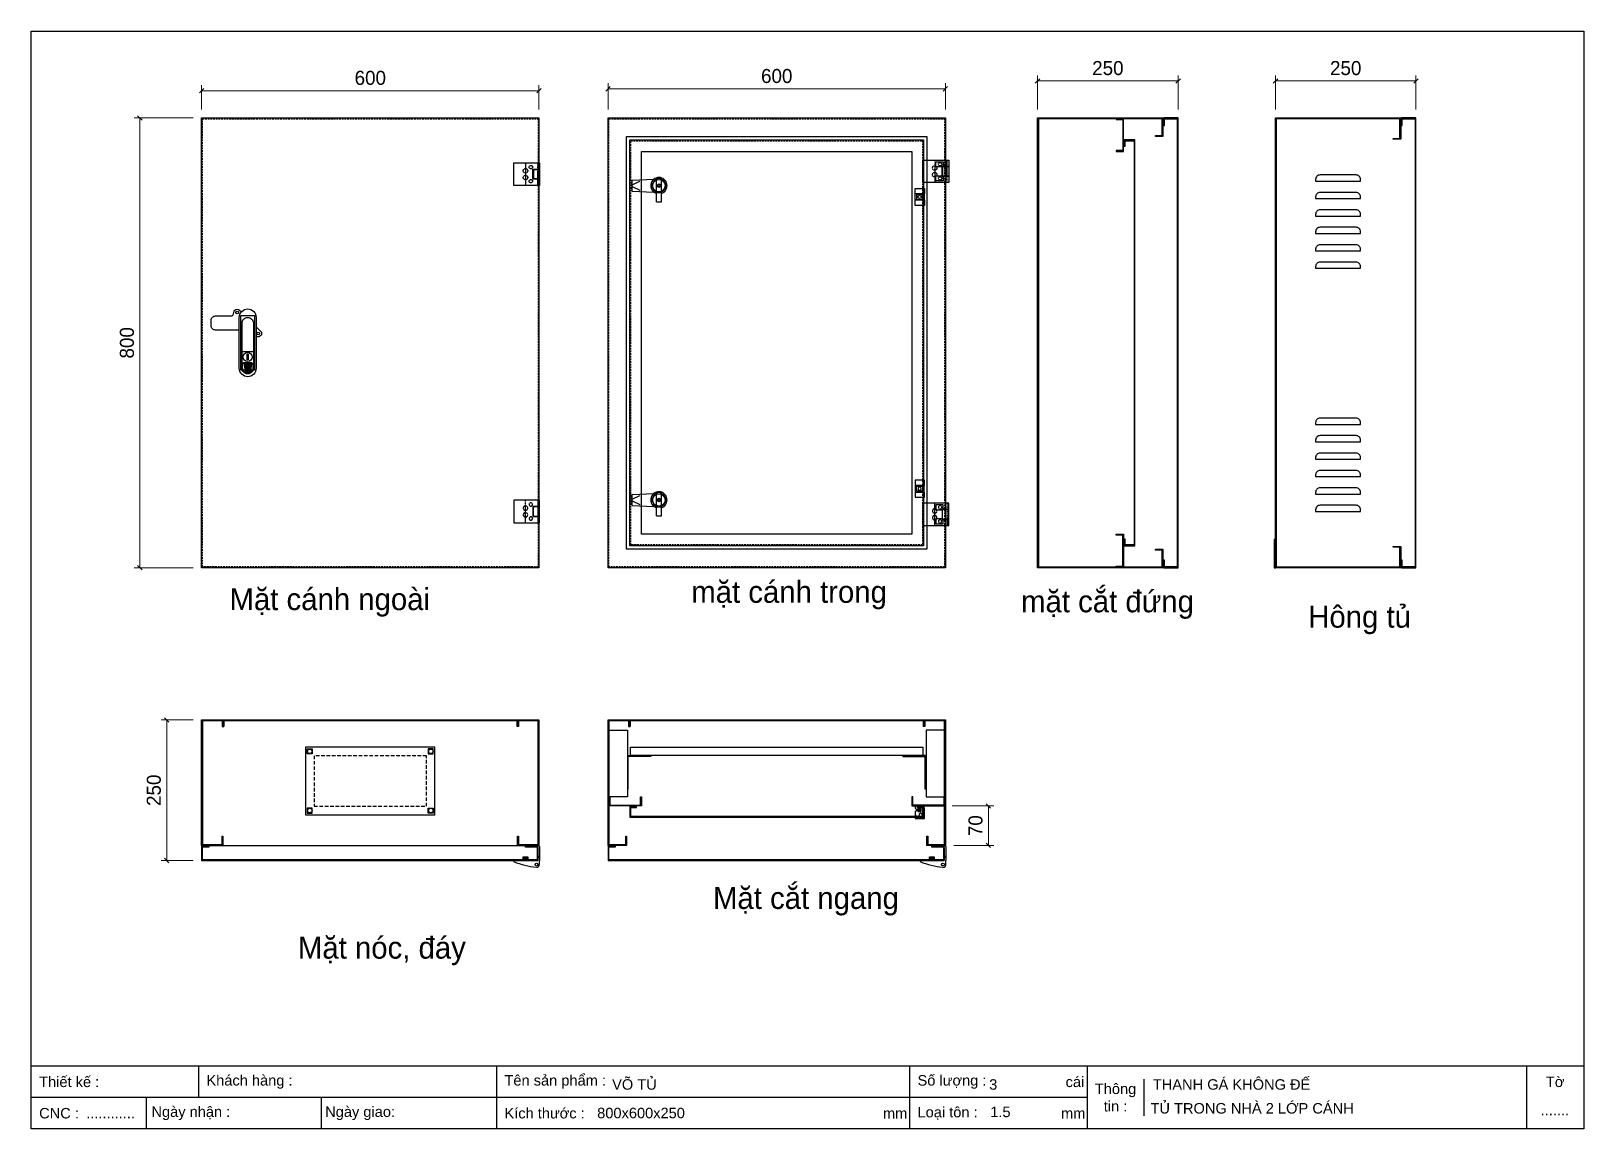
# Model space of a CAD drawing. Header units: millimetres. Extents: x 0 to 2762, y 0 to 1953.
import ezdxf

# ---------------------------------------------------------------- set-up
doc = ezdxf.new("R2010")
doc.units = ezdxf.units.MM
doc.linetypes.add('HIDDEN', pattern=[9.525, 6.35, -3.175])
doc.linetypes.add('HIDDEN2', pattern=[4.7625, 3.175, -1.5875])
doc.layers.add('DIM', color=253, linetype='Continuous')
doc.layers.add('HEATER', color=1, linetype='Continuous')
doc.styles.add('Arial', font='arial.ttf')
doc.dimstyles.new('Dim-25', dxfattribs={"dimtxt": 25, "dimasz": 8, "dimexe": 10, "dimexo": 15, "dimgap": 10, "dimtad": 1, "dimdec": 0, "dimtxsty": 'Standard', "dimblk": 'OBLIQUE', "dimcen": 10, "dimclrd": 5, "dimclre": 5, "dimclrt": 3, "dimazin": 3, "dimtfac": 1, "dimtdec": 0, "dimtmove": 0, "dimatfit": 3, "dimldrblk": 'OBLIQUE', "dimlwd": 9, "dimlwe": 9})

# ---------------------------------------------------------------- blocks, each defined once
blk = doc.blocks.new('*D1')
at = {"color": 0, "linetype": 'ByBlock', "lineweight": -2}
for p, q in [((197.4, 1794.2), (189.4, 1802.2)), ((189.4, 1002.2), (197.4, 994.2))]:
    blk.add_line(p, q, dxfattribs=at)
at = {"layer": 'Defpoints', "color": 0, "transparency": 16777216}
for p in [(303.3, 1798.2), (193.4, 998.2), (303.3, 998.2)]:
    blk.add_point(p, dxfattribs=at)
at = {"layer": 'DIM', "color": 5, "lineweight": 9, "transparency": 16777216}
for p, q in [((288.3, 1798.2), (183.4, 1798.2)), ((193.4, 1798.2), (193.4, 998.2)), ((288.3, 998.2), (183.4, 998.2))]:
    blk.add_line(p, q, dxfattribs=at)
at = {"layer": 'DIM', "color": 3, "transparency": 16777216, "insert": (170.6, 1398.2), "char_height": 25, "attachment_point": 5, "rotation": 90}
blk.add_mtext('800', dxfattribs=at)
blk = doc.blocks.new('_Oblique')
at = {"color": 0, "linetype": 'ByBlock', "lineweight": -2}
blk.add_line((-0.5, -0.5), (0.5, 0.5), dxfattribs=at)
blk = doc.blocks.new('HL044-1.3-C')
at = {"color": 1, "linetype": 'HIDDEN2', "ltscale": 0.5}
for p, q in [((-25, 40), (-25, 0)), ((-3, 0), (-3, 40))]:
    blk.add_line(p, q, dxfattribs=at)
at = {"color": 1}
for p, q in [((-12, 29), (0, 29)), ((-12, 11), (-12, 29)), ((-11, 28.5), (0, 28.5)), ((-11, 28.5), (-11, 11.5)), ((0, 11), (-12, 11)), ((0, 11.5), (-11, 11.5))]:
    blk.add_line(p, q, dxfattribs=at)
blk.add_lwpolyline([(-46, 40), (0, 40), (0, 0), (-46, 0)], close=True, dxfattribs=at)
at = {"color": 1, "linetype": 'HIDDEN2', "ltscale": 0.5}
for centre, radius in [((-25, 26), 4), ((-15.5, 32.5), 3), ((-25, 14), 4), ((-15.5, 7.5), 3)]:
    blk.add_circle(centre, radius, dxfattribs=at)
blk = doc.blocks.new('AB301-2-1')
at = {"linetype": 'Continuous'}
h = blk.add_hatch(dxfattribs=at)
h.set_pattern_fill('ACAD_ISO09W100', color=1, scale=0.2)
h.set_pattern_definition([(0, (-368.0181, 398.3814), (0, 1), [4.8, -0.6, 1.2, -0.6, 1.2, -0.6])])
h.paths.add_polyline_path([(-4.1, -88.5, 0.118404), (0, -89.5, 0.118404), (4.1, -88.5), (7, -72), (-7, -72)])
at = {"color": 1, "linetype": 'Continuous'}
for p, q in [((-10, -50.5), (10, -50.5)), ((-7, -72), (7, -72)), ((-7, -72), (-4.1, -88.5)), ((7, -72), (4.1, -88.5))]:
    blk.add_line(p, q, dxfattribs=at)
for points in [[(-15, -12.5), (-57.5, -12.5, -0.414214), (-65, -5), (-65, 5, -0.414214), (-57.5, 12.5), (-30.7, 12.5, 0.414214), (-24.7, 18.5), (-24.7, 18.7)], [(-24.7, 18.7, -0.198912), (-23, 23), (-23, 23, -0.414214), (-14.5, 23), (-11.3, 19.8)], [(15, -6.5), (23, -14.5, -0.414214), (23, -23), (23, -23, -0.381561), (15, -23.4, -0.381561)]]:
    blk.add_lwpolyline(points, format="xyb", dxfattribs=at)
for points in [[(0, 25), (0, 25, -0.414214), (15, 10), (15, -80.5, -0.414214), (0, -95.5), (0, -95.5, -0.414214), (-15, -80.5), (-15, 10, -0.414214)], [(0, 10, -0.414214), (10, 0), (10, -80.5, -0.414214), (0, -90.5, -0.414214), (-10, -80.5), (-10, 0, -0.414214)], [(9, -72.5), (9, -80.5, -0.414214), (0, -89.5, -0.414214), (-9, -80.5), (-9, -72.5, -0.414214), (-7, -70.5), (7, -70.5, -0.414214)]]:
    blk.add_lwpolyline(points, format="xyb", close=True, dxfattribs=at)
at = {"color": 2, "linetype": 'Continuous'}
blk.add_lwpolyline([(-12, 13.3), (12, 13.3), (12, -83.7), (-12, -83.7)], close=True, dxfattribs=at)
at = {"color": 1, "linetype": 'Continuous'}
blk.add_lwpolyline([(-1, -55.5), (1, -55.5), (1, -65.5), (-1, -65.5)], close=True, dxfattribs=at)
for centre, radius in [((-18.7, 18.7), 2.5), ((18.7, -18.7), 2.5), ((0, -60.5), 8)]:
    blk.add_circle(centre, radius, dxfattribs=at)
blk = doc.blocks.new('SDGFGHGHG')
at = {"layer": 'HEATER'}
for p, q in [((860935.9, 570742), (860935.9, 570784.3)), ((860944.9, 570742), (860944.9, 570784.3)), ((860892.9, 570780.5), (860931.6, 570782)), ((860892.9, 570760.5), (860892.9, 570780.5)), ((860892.9, 570771.9), (860906.3, 570778.7)), ((860892.9, 570769.1), (860906.3, 570762.4)), ((860892.9, 570760.5), (860931.6, 570759.1)), ((860937.5, 570771.3), (860939.5, 570771.3)), ((860937.5, 570769.8), (860939.5, 570769.8)), ((860939.5, 570773.5), (860939.5, 570771.3)), ((860939.5, 570769.8), (860939.5, 570767.6)), ((860941.3, 570773.5), (860941.3, 570771.3)), ((860941.3, 570771.3), (860943.4, 570771.3)), ((860941.3, 570769.8), (860941.3, 570767.6)), ((860941.3, 570769.8), (860943.4, 570769.8)), ((860935.9, 570742), (860944.9, 570742))]:
    blk.add_line(p, q, dxfattribs=at)
blk.add_circle((860940.4, 570770.5), 3.08, dxfattribs=at)
blk.add_arc((860940.4, 570770.5), 14.5, 288.08, 251.92, dxfattribs=at)
blk = doc.blocks.new('SĐFHGGH')
at = {"layer": 'HEATER'}
for points in [[(860928.8, 570702.4), (860927.4, 570702.4), (860927.4, 570708.4), (860928.8, 570708.4)], [(860943.4, 570717), (860943.4, 570718.4), (860937.4, 570718.4), (860937.4, 570717)], [(860952.1, 570702.4), (860953.4, 570702.4), (860953.4, 570708.4), (860952.1, 570708.4)], [(860943.4, 570693.8), (860943.4, 570692.4), (860937.4, 570692.4), (860937.4, 570693.8)]]:
    blk.add_lwpolyline(points, dxfattribs=at)
for start, end in [(104.4775, 165.5225), (194.4775, 255.5225), (14.4775, 75.5225), (284.4775, 345.5225)]:
    blk.add_arc((860940.4, 570705.4), 12, start, end, dxfattribs=at)
blk = doc.blocks.new('MS722')
for name, p in [('SDGFGHGHG', (-860940.4, -570770.5)), ('SĐFHGGH', (-860940.4, -570705.4))]:
    blk.add_blockref(name, p)
blk = doc.blocks.new('HL003-2-3')
h = blk.add_hatch()
h.set_pattern_fill('ANSI31', color=2, scale=0.5, style=0)
h.set_pattern_definition([(45, (8435.407, 86016.9664), (-1.122532015, 1.122532015), [])])
h.paths.add_polyline_path([(11, 10), (5, 10), (5, 0), (11, 0)])
at = {"color": 1}
for p, q in [((0, 22), (17, 22)), ((0, 20), (0, 22)), ((0, 20), (15, 20)), ((4, 18), (0, 18)), ((0, 10), (0, 18)), ((0, 10), (8, 3)), ((0, 4), (3.4, 7)), ((0, 0), (0, 4)), ((16, 0), (0, 0)), ((4, 20), (4, 18)), ((17, 3), (8, 3)), ((15, 20), (15, 3)), ((16, 3), (16, 0)), ((17, 22), (17, 3))]:
    blk.add_line(p, q, dxfattribs=at)
at = {"color": 2}
blk.add_lwpolyline([(5, 10), (11, 10), (11, 0), (5, 0)], close=True, dxfattribs=at)
at = {"color": 1}
blk.add_circle((10, 16), 3, dxfattribs=at)
blk.add_circle((10, 16), 3, dxfattribs=at)
blk = doc.blocks.new('HL044-1.3-B')
h = blk.add_hatch()
h.set_pattern_fill('ANSI31', color=1, scale=0.3, style=0)
h.set_pattern_definition([(45, (-80982.31925, -42991.2648), (-0.673519209, 0.673519209), [])])
h.paths.add_polyline_path([(-15.5, 27), (-15.5, 24), (-9.5, 24), (-9.5, 27)])
at = {"color": 1}
for p, q in [((0, 0), (-43, 0)), ((-43, 0), (-43, -2)), ((-25, 6.5), (-25, 0)), ((-25, 6.5), (-19, 5.9)), ((-25, 5.5), (-19, 4.9)), ((-25, 4.5), (-19, 3.9)), ((-25, 3.5), (-19, 2.9)), ((-25, 2.5), (-19, 1.9)), ((-25, 1.5), (-19, 0.9)), ((-25, 0.5), (-19.7, 0)), ((-22, 24), (-22, 27)), ((-22, 27), (1, 27)), ((-1, 24), (-22, 24)), ((-19, 6.5), (-19, 0)), ((-15.5, 24), (-15.5, 27)), ((-9.5, 24), (-9.5, 27)), ((0, 23), (0, 0)), ((0, 7.5), (3, 7.5)), ((0, 6), (3, 6)), ((3, 25), (3, 0)), ((3, -6.5), (3, 0))]:
    blk.add_line(p, q, dxfattribs=at)
blk.add_lwpolyline([(-26, 6.5), (-18, 6.5), (-18, 0), (-26, 0)], close=True, dxfattribs=at)
blk.add_circle((-2.3, -7), 2.55, dxfattribs=at)
for centre, radius, start, end in [((-1, 23), 1, 0, 90), ((1, 25), 2, 0, 90), ((15.4, 147.7), 160.7, 248.6705, 263.5901), ((-2.5, -6.5), 5.5, 270, 0)]:
    blk.add_arc(centre, radius, start, end, dxfattribs=at)
blk = doc.blocks.new('HL003-2-2')
at = {"color": 1}
for p, q in [((15, 21), (15, 12)), ((15, -9), (15, 0)), ((16, 12), (17, 12)), ((16, 0), (17, 0))]:
    blk.add_line(p, q, dxfattribs=at)
blk.add_lwpolyline([(17, 0), (17, -9), (0, -9), (0, 21), (17, 21), (17, 12)], dxfattribs=at)
blk.add_lwpolyline([(0, 12), (16, 12), (16, 0), (0, 0)], close=True, dxfattribs=at)
blk.add_circle((8, 6), 3, dxfattribs=at)
blk = doc.blocks.new('KHUNG CHUẨN')
at = {"color": 7}
for p, q in [((19889.2, -28535.2), (16919.2, -28535.2)), ((17239.2, -28535.2), (17239.2, -28595.2)), ((17809.2, -28535.2), (17809.2, -28655.2)), ((18599.2, -28535.2), (18599.2, -28655.2)), ((18939.2, -28535.2), (18939.2, -28655.2)), ((19779.2, -28535.2), (19779.2, -28655.2)), ((19047.6, -28560.2), (19047.6, -28630.2)), ((18939.2, -28595.2), (16919.2, -28595.2)), ((17139.2, -28595.2), (17139.2, -28655.2)), ((17474.2, -28595.2), (17474.2, -28655.2))]:
    blk.add_line(p, q, dxfattribs=at)
blk.add_lwpolyline([(16919.2, -26555.2), (19889.2, -26555.2), (19889.2, -28655.2), (16919.2, -28655.2)], close=True, dxfattribs=at)
at = {"color": 2, "char_height": 20, "style": 'Arial'}
for s, insert, width, attachment_point in [('  Thiết kế :', (16919.2, -28565.2), 917.634, 4), ('  Khách hàng :', (17239.2, -28565.2), 917.634, 4), ('  Tên sản phẩm :', (17809.2, -28565.2), 917.634, 4), ('  Số lượng :', (18599.2, -28565.2), 917.634, 4), ('cái', (18897.9, -28565.2), 63.517, 4), ('Thông\\Ptin :', (18993.4, -28595.2), 108.311, 5), ('Tờ', (19834.2, -28565.2), 110, 5), ('  CNC :', (16919.2, -28625.2), 917.634, 4), ('  Ngày nhận :', (17134, -28625.2), 556.651, 4), ('  Ngày giao:', (17466.3, -28625.2), 556.651, 4), ('  Kích thước :', (17809.2, -28625.2), 917.634, 4), ('mm', (18548.6, -28625.2), 73.831, 4), ('  Loại tôn :', (18599.2, -28625.2), 917.634, 4), ('mm', (18889.2, -28625.2), 917.634, 4)]:
    blk.add_mtext(s, dxfattribs=dict(at, insert=insert, width=width, attachment_point=attachment_point))
at = {"color": 3, "style": 'Arial'}
for tag, p in [('#01', (17055.6, -28580.1)), ('#02', (17431.4, -28580.1)), ('#03', (18030.6, -28580.1)), ('#08', (18751.7, -28580.1)), ('#10', (19064.8, -28580.1)), ('#04', (17024.8, -28634.6)), ('#05', (17308.5, -28633)), ('#06', (17632.7, -28633.7)), ('#07', (18002, -28634.7)), ('#09', (18753.8, -28632.6)), ('#11', (19060.3, -28625.7)), ('#12', (19806.5, -28628.9))]:
    blk.add_attdef(tag, p, '', height=20, dxfattribs=at)
blk = doc.blocks.new('*D2')
at = {"color": 0, "linetype": 'ByBlock', "lineweight": -2}
for p, q in [((307.3, 1850.6), (299.3, 1842.6)), ((899.3, 1842.6), (907.3, 1850.6))]:
    blk.add_line(p, q, dxfattribs=at)
at = {"color": 5, "lineweight": 9, "ltscale": 3, "transparency": 16777216}
for p, q in [((303.3, 1813.2), (303.3, 1856.6)), ((903.3, 1813.2), (903.3, 1856.6)), ((303.3, 1846.6), (903.3, 1846.6))]:
    blk.add_line(p, q, dxfattribs=at)
at = {"layer": 'Defpoints', "color": 0, "ltscale": 3, "transparency": 16777216}
for p in [(903.3, 1846.6), (303.3, 1798.2), (903.3, 1798.2)]:
    blk.add_point(p, dxfattribs=at)
at = {"color": 3, "ltscale": 3, "transparency": 16777216, "insert": (603.3, 1869.3), "char_height": 25, "attachment_point": 5}
blk.add_mtext('600', dxfattribs=at)
blk = doc.blocks.new('*D3')
at = {"color": 0, "linetype": 'ByBlock', "lineweight": -2}
for p, q in [((1030.1, 1853.8), (1022.1, 1845.8)), ((1622.1, 1845.8), (1630.1, 1853.8))]:
    blk.add_line(p, q, dxfattribs=at)
at = {"color": 5, "lineweight": 9, "ltscale": 3, "transparency": 16777216}
for p, q in [((1026.1, 1813.2), (1026.1, 1859.8)), ((1626.1, 1813.2), (1626.1, 1859.8)), ((1026.1, 1849.8), (1626.1, 1849.8))]:
    blk.add_line(p, q, dxfattribs=at)
at = {"layer": 'Defpoints', "color": 0, "ltscale": 3, "transparency": 16777216}
for p in [(1626.1, 1849.8), (1026.1, 1798.2), (1626.1, 1798.2)]:
    blk.add_point(p, dxfattribs=at)
at = {"color": 3, "ltscale": 3, "transparency": 16777216, "insert": (1326.1, 1872.6), "char_height": 25, "attachment_point": 5}
blk.add_mtext('600', dxfattribs=at)
blk = doc.blocks.new('*D4')
at = {"color": 0, "linetype": 'ByBlock', "lineweight": -2}
for p, q in [((2217, 1867.9), (2209, 1859.9)), ((2459, 1859.9), (2467, 1867.9))]:
    blk.add_line(p, q, dxfattribs=at)
at = {"color": 5, "lineweight": 9, "ltscale": 3, "transparency": 16777216}
for p, q in [((2213, 1813.2), (2213, 1873.9)), ((2213, 1863.9), (2463, 1863.9)), ((2463, 1813.2), (2463, 1873.9))]:
    blk.add_line(p, q, dxfattribs=at)
at = {"layer": 'Defpoints', "color": 0, "ltscale": 3, "transparency": 16777216}
for p in [(2463, 1863.9), (2213, 1798.2), (2463, 1798.2)]:
    blk.add_point(p, dxfattribs=at)
at = {"color": 3, "ltscale": 3, "transparency": 16777216, "insert": (2338, 1886.7), "char_height": 25, "attachment_point": 5}
blk.add_mtext('250', dxfattribs=at)
blk = doc.blocks.new('*D5')
at = {"color": 5, "lineweight": 9, "ltscale": 3, "transparency": 16777216}
for p, q in [((1638.2, 574.4), (1712.5, 574.4)), ((1702.5, 504.4), (1702.5, 574.4)), ((1641.1, 504.4), (1712.5, 504.4))]:
    blk.add_line(p, q, dxfattribs=at)
at = {"color": 0, "linetype": 'ByBlock', "lineweight": -2}
for p, q in [((1706.5, 570.4), (1698.5, 578.4)), ((1698.5, 508.4), (1706.5, 500.4))]:
    blk.add_line(p, q, dxfattribs=at)
at = {"layer": 'Defpoints', "color": 0, "ltscale": 3, "transparency": 16777216}
for p in [(1623.2, 574.4), (1702.5, 574.4), (1626.1, 504.4)]:
    blk.add_point(p, dxfattribs=at)
at = {"color": 3, "ltscale": 3, "transparency": 16777216, "insert": (1679.7, 539.4), "char_height": 25, "attachment_point": 5, "rotation": 90}
blk.add_mtext('70', dxfattribs=at)
blk = doc.blocks.new('*D6')
at = {"color": 0, "linetype": 'ByBlock', "lineweight": -2}
for p, q in [((1794, 1867.9), (1786, 1859.9)), ((2036, 1859.9), (2044, 1867.9))]:
    blk.add_line(p, q, dxfattribs=at)
at = {"color": 5, "lineweight": 9, "ltscale": 3, "transparency": 16777216}
for p, q in [((1790, 1813.2), (1790, 1873.9)), ((1790, 1863.9), (2040, 1863.9)), ((2040, 1813.2), (2040, 1873.9))]:
    blk.add_line(p, q, dxfattribs=at)
at = {"layer": 'Defpoints', "color": 0, "ltscale": 3, "transparency": 16777216}
for p in [(2040, 1863.9), (1790, 1798.2), (2040, 1798.2)]:
    blk.add_point(p, dxfattribs=at)
at = {"color": 3, "ltscale": 3, "transparency": 16777216, "insert": (1915, 1886.7), "char_height": 25, "attachment_point": 5}
blk.add_mtext('250', dxfattribs=at)
blk = doc.blocks.new('*D7')
at = {"color": 5, "lineweight": 9, "ltscale": 3, "transparency": 16777216}
for p, q in [((288.3, 727.4), (231.2, 727.4)), ((241.2, 727.4), (241.2, 477.4)), ((288.3, 477.4), (231.2, 477.4))]:
    blk.add_line(p, q, dxfattribs=at)
at = {"color": 0, "linetype": 'ByBlock', "lineweight": -2}
for p, q in [((245.2, 723.4), (237.2, 731.4)), ((237.2, 481.4), (245.2, 473.4))]:
    blk.add_line(p, q, dxfattribs=at)
at = {"layer": 'Defpoints', "color": 0, "ltscale": 3, "transparency": 16777216}
for p in [(303.3, 727.4), (241.2, 477.4), (303.3, 477.4)]:
    blk.add_point(p, dxfattribs=at)
at = {"color": 3, "ltscale": 3, "transparency": 16777216, "insert": (218.4, 602.4), "char_height": 25, "attachment_point": 5, "rotation": 90}
blk.add_mtext('250', dxfattribs=at)

msp = doc.modelspace()

# ---------------------------------------------------------------- linework, layer by layer
at = {"color": 7}
for p, q in [((339.8, 725.9), (339.8, 715.9)), ((341.3, 727.4), (341.3, 715.9)), ((342.8, 725.9), (342.8, 715.9)), ((863.8, 725.9), (863.8, 715.9)), ((865.3, 727.4), (865.3, 715.9)), ((866.8, 725.9), (866.8, 715.9)), ((1062.6, 725.9), (1062.6, 715.9)), ((1064.1, 727.4), (1064.1, 715.9)), ((1065.6, 725.9), (1065.6, 715.9)), ((1586.6, 725.9), (1586.6, 715.9)), ((1588.1, 727.4), (1588.1, 715.9)), ((1589.6, 725.9), (1589.6, 715.9)), ((339.8, 715.9), (342.8, 715.9)), ((866.8, 715.9), (863.8, 715.9)), ((1062.6, 715.9), (1065.6, 715.9)), ((1589.6, 715.9), (1586.6, 715.9))]:
    msp.add_line(p, q, dxfattribs=at)
for points in [[(303.3, 1798.2), (903.3, 1798.2), (903.3, 998.2), (303.3, 998.2)], [(1026.1, 1798.2), (1626.1, 1798.2), (1626.1, 998.2), (1026.1, 998.2)], [(1999.5, 1766.7), (2011.5, 1766.7), (2011.5, 1796.7), (1791.5, 1796.7), (1791.5, 999.7), (2011.5, 999.7), (2011.5, 1029.7), (1999.5, 1029.7), (1999.5, 1031.2), (2013, 1031.2), (2013, 998.2), (1790, 998.2), (1790, 1798.2), (2013, 1798.2), (2013, 1765.2), (1999.5, 1765.2)], [(2015.5, 1784.7), (2015.5, 1796.7), (2038.5, 1796.7), (2038.5, 999.7), (2015.5, 999.7), (2015.5, 1011.7), (2014, 1011.7), (2014, 998.2), (2040, 998.2), (2040, 1798.2), (2014, 1798.2), (2014, 1784.7)], [(2422.5, 1761.7), (2434.5, 1761.7), (2434.5, 1796.7), (2214.5, 1796.7), (2214.5, 999.7), (2434.5, 999.7), (2434.5, 1034.7), (2422.5, 1034.7), (2422.5, 1036.2), (2436, 1036.2), (2436, 998.2), (2213, 998.2), (2213, 1798.2), (2436, 1798.2), (2436, 1760.2), (2422.5, 1760.2)], [(2438.5, 1784.7), (2438.5, 1796.7), (2461.5, 1796.7), (2461.5, 999.7), (2438.5, 999.7), (2438.5, 1011.7), (2437, 1011.7), (2437, 998.2), (2463, 998.2), (2463, 1798.2), (2437, 1798.2), (2437, 1784.7)], [(1059.1, 1765.2), (1593.1, 1765.2), (1593.1, 1031.2), (1059.1, 1031.2)], [(887.8, 501.9), (899.8, 501.9), (899.8, 478.9), (304.8, 478.9), (304.8, 501.9), (316.8, 501.9), (316.8, 503.4), (303.3, 503.4), (303.3, 477.4), (901.3, 477.4), (901.3, 503.4), (887.8, 503.4)], [(901.3, 503.4), (303.3, 503.4), (303.3, 477.4), (901.3, 477.4)], [(1610.6, 501.9), (1622.6, 501.9), (1622.6, 478.9), (1027.6, 478.9), (1027.6, 501.9), (1039.6, 501.9), (1039.6, 503.4), (1026.1, 503.4), (1026.1, 477.4), (1624.1, 477.4), (1624.1, 503.4), (1610.6, 503.4)]]:
    msp.add_lwpolyline(points, close=True, dxfattribs=at)
at = {"color": 7, "linetype": 'HIDDEN2'}
for points in [[(304.8, 1796.7), (901.8, 1796.7), (901.8, 999.7), (304.8, 999.7)], [(1027.6, 1796.7), (1624.6, 1796.7), (1624.6, 999.7), (1027.6, 999.7)]]:
    msp.add_lwpolyline(points, close=True, dxfattribs=at)
at = {"color": 3}
for points in [[(1929.5, 1795.2), (1941.5, 1795.2), (1941.5, 1740.2), (1929.5, 1740.2), (1929.5, 1738.7), (1943, 1738.7), (1943, 1796.7), (1929.5, 1796.7)], [(1085.6, 1738.7), (1566.6, 1738.7), (1566.6, 1057.7), (1085.6, 1057.7)], [(1929.5, 1001.2), (1941.5, 1001.2), (1941.5, 1056.2), (1929.5, 1056.2), (1929.5, 1057.7), (1943, 1057.7), (1943, 999.7), (1929.5, 999.7)], [(1029.1, 590.9), (1029.1, 575.9), (1084.1, 575.9), (1084.1, 590.9), (1085.6, 590.9), (1085.6, 574.4), (1027.6, 574.4), (1027.6, 590.9)], [(1623.1, 590.9), (1623.1, 575.9), (1568.1, 575.9), (1568.1, 590.9), (1566.6, 590.9), (1566.6, 574.4), (1624.6, 574.4), (1624.6, 590.9)]]:
    msp.add_lwpolyline(points, close=True, dxfattribs=at)
at = {"color": 6}
for points in [[(1065.1, 1759.2), (1587.1, 1759.2), (1587.1, 1037.2), (1065.1, 1037.2)], [(1945.5, 1747.7), (1945.5, 1757.7), (1961.5, 1757.7), (1961.5, 1038.7), (1945.5, 1038.7), (1945.5, 1048.7), (1944, 1048.7), (1944, 1037.2), (1963, 1037.2), (1963, 1759.2), (1944, 1759.2), (1944, 1747.7)], [(1575.6, 571.9), (1585.6, 571.9), (1585.6, 555.9), (1066.6, 555.9), (1066.6, 571.9), (1076.6, 571.9), (1076.6, 573.4), (1065.1, 573.4), (1065.1, 554.4), (1587.1, 554.4), (1587.1, 573.4), (1575.6, 573.4)]]:
    msp.add_lwpolyline(points, close=True, dxfattribs=at)
at = {"color": 6, "linetype": 'HIDDEN2'}
msp.add_lwpolyline([(1066.6, 1757.7), (1585.6, 1757.7), (1585.6, 1038.7), (1066.6, 1038.7)], close=True, dxfattribs=at)
at = {"color": 2}
for points in [[(1609.1, 1720.2), (1622.1, 1720.2), (1622.1, 1711.2), (1609.1, 1711.2)], [(1609.1, 1695.2), (1622.1, 1695.2), (1622.1, 1686.2), (1609.1, 1686.2)], [(1585.6, 1662.2), (1574.6, 1662.2), (1574.6, 1653.2), (1585.6, 1653.2)], [(1585.6, 1134.2), (1574.6, 1134.2), (1574.6, 1143.2), (1585.6, 1143.2)], [(1609.1, 1101.2), (1622.1, 1101.2), (1622.1, 1110.2), (1609.1, 1110.2)], [(1609.1, 1076.2), (1622.1, 1076.2), (1622.1, 1085.2), (1609.1, 1085.2)], [(500.2, 667), (491.2, 667), (491.2, 676), (500.2, 676)], [(706.4, 667), (715.4, 667), (715.4, 676), (706.4, 676)], [(500.2, 570.8), (491.2, 570.8), (491.2, 561.8), (500.2, 561.8)], [(706.4, 570.8), (715.4, 570.8), (715.4, 561.8), (706.4, 561.8)]]:
    msp.add_lwpolyline(points, close=True, dxfattribs=at)
for points in [[(2356.5, 1696.7), (2292.5, 1696.7, 0.414214), (2284.5, 1688.7), (2284.5, 1685.7), (2364.5, 1685.7), (2364.5, 1688.7, 0.414214)], [(2356.5, 1665.7), (2292.5, 1665.7, 0.414214), (2284.5, 1657.7), (2284.5, 1654.7), (2364.5, 1654.7), (2364.5, 1657.7, 0.414214)], [(2356.5, 1634.7), (2292.5, 1634.7, 0.414214), (2284.5, 1626.7), (2284.5, 1623.7), (2364.5, 1623.7), (2364.5, 1626.7, 0.414214)], [(2356.5, 1603.7), (2292.5, 1603.7, 0.414214), (2284.5, 1595.7), (2284.5, 1592.7), (2364.5, 1592.7), (2364.5, 1595.7, 0.414214)], [(2356.5, 1572.7), (2292.5, 1572.7, 0.414214), (2284.5, 1564.7), (2284.5, 1561.7), (2364.5, 1561.7), (2364.5, 1564.7, 0.414214)], [(2356.5, 1541.7), (2292.5, 1541.7, 0.414214), (2284.5, 1533.7), (2284.5, 1530.7), (2364.5, 1530.7), (2364.5, 1533.7, 0.414214)], [(2356.5, 1264.2), (2292.5, 1264.2, 0.414214), (2284.5, 1256.2), (2284.5, 1253.2), (2364.5, 1253.2), (2364.5, 1256.2, 0.414214)], [(2356.5, 1233.2), (2292.5, 1233.2, 0.414214), (2284.5, 1225.2), (2284.5, 1222.2), (2364.5, 1222.2), (2364.5, 1225.2, 0.414214)], [(2356.5, 1202.2), (2292.5, 1202.2, 0.414214), (2284.5, 1194.2), (2284.5, 1191.2), (2364.5, 1191.2), (2364.5, 1194.2, 0.414214)], [(2356.5, 1171.2), (2292.5, 1171.2, 0.414214), (2284.5, 1163.2), (2284.5, 1160.2), (2364.5, 1160.2), (2364.5, 1163.2, 0.414214)], [(2356.5, 1140.2), (2292.5, 1140.2, 0.414214), (2284.5, 1132.2), (2284.5, 1129.2), (2364.5, 1129.2), (2364.5, 1132.2, 0.414214)], [(2356.5, 1109.2), (2292.5, 1109.2, 0.414214), (2284.5, 1101.2), (2284.5, 1098.2), (2364.5, 1098.2), (2364.5, 1101.2, 0.414214)]]:
    msp.add_lwpolyline(points, format="xyb", close=True, dxfattribs=at)
at = {"color": 8}
for points in [[(2211, 1048.2), (2211, 998.2), (2213, 998.2), (2213, 1048.2)], [(1027.6, 709.4), (1060.6, 709.4), (1060.6, 590.9), (1027.6, 590.9)], [(1624.6, 709.4), (1591.6, 709.4), (1591.6, 590.9), (1624.6, 590.9)], [(1102.1, 662.6), (1060.6, 662.6), (1060.6, 604.1), (1062.1, 604.1), (1062.1, 664.1), (1102.1, 664.1)], [(1066.1, 679.1), (1586.1, 679.1), (1586.1, 664.1), (1066.1, 664.1)], [(1550.1, 662.6), (1591.6, 662.6), (1591.6, 604.1), (1590.1, 604.1), (1590.1, 664.1), (1550.1, 664.1)]]:
    msp.add_lwpolyline(points, close=True, dxfattribs=at)
at = {"color": 7}
for points in [[(339.8, 725.9), (304.8, 725.9), (304.8, 505.9), (339.8, 505.9), (339.8, 520.9), (341.3, 520.9), (341.3, 504.4), (303.3, 504.4), (303.3, 727.4), (903.3, 727.4), (903.3, 504.4), (865.3, 504.4), (865.3, 520.9), (866.8, 520.9), (866.8, 505.9), (901.8, 505.9), (901.8, 725.9), (866.8, 725.9)], [(863.8, 725.9), (342.8, 725.9)], [(1062.6, 725.9), (1027.6, 725.9), (1027.6, 505.9), (1057.6, 505.9), (1057.6, 520.9), (1059.1, 520.9), (1059.1, 504.4), (1026.1, 504.4), (1026.1, 727.4), (1626.1, 727.4), (1626.1, 504.4), (1593.1, 504.4), (1593.1, 520.9), (1594.6, 520.9), (1594.6, 505.9), (1624.6, 505.9), (1624.6, 725.9), (1589.6, 725.9)], [(1586.6, 725.9), (1065.6, 725.9)]]:
    msp.add_lwpolyline(points, dxfattribs=at)
msp.add_lwpolyline([(488.3, 678.9), (488.3, 558.9), (718.3, 558.9), (718.3, 678.9)], close=True)
at = {"color": 2, "linetype": 'HIDDEN'}
msp.add_lwpolyline([(503.3, 663.9), (503.3, 573.9), (703.3, 573.9), (703.3, 663.9)], close=True, dxfattribs=at)
at = {"color": 2}
for centre in [(1116.6, 1677.7), (1116.6, 1118.7)]:
    msp.add_circle(centre, 11, dxfattribs=at)
at = {"color": 7}
for centre in [(495.7, 671.5), (710.9, 671.5), (495.7, 566.3), (710.9, 566.3)]:
    msp.add_circle(centre, 4, dxfattribs=at)

# ---------------------------------------------------------------- block references
at = {"color": 3, "xscale": 0.9298569376696832, "yscale": 0.9298569376696832, "zscale": 0.9298569376696832}
msp.add_blockref('KHUNG CHUẨN', (-15732.5, 26645.2), dxfattribs=at).add_auto_attribs({'#03': 'VÕ TỦ', '#07': '800x600x250', '#08': '3', '#09': '1.5', '#10': 'THANH GÁ KHÔNG ĐẾ', '#11': 'TỦ TRONG NHÀ 2 LỚP CÁNH', '#04': '............', '#12': '.......'})
at = {"color": 7}
for name, p in [('HL044-1.3-C', (904.3, 1678.2)), ('HL044-1.3-C', (1632.1, 1683.2)), ('MS722', (1116.6, 1677.7)), ('HL003-2-2', (1572.1, 1651.7)), ('AB301-2-1', (385.3, 1433.4)), ('MS722', (1116.6, 1118.7)), ('HL044-1.3-B', (901.3, 477.4)), ('HL044-1.3-B', (1624.1, 477.4))]:
    msp.add_blockref(name, p, dxfattribs=at)
at = {"color": 7, "xscale": -1, "rotation": 180}
for name, p in [('HL003-2-2', (1572.1, 1144.7)), ('HL044-1.3-C', (904.3, 1118.2)), ('HL044-1.3-C', (1632.1, 1113.2)), ('HL003-2-3', (1572.1, 574.4))]:
    msp.add_blockref(name, p, dxfattribs=at)

# ---------------------------------------------------------------- texts
at = {"color": 2, "char_height": 39, "attachment_point": 5}
for s, insert, width in [('mặt cánh trong', (1348.1, 949.4), 575), ('mặt cắt đứng', (1914.4, 932.5), 975), ('Mặt cánh ngoài', (531.2, 936.4), 1025), ('Hông tủ', (2362.7, 905.2), 775), ('Mặt cắt ngang', (1378.1, 404.9), 575), ('Mặt nóc, đáy', (623.9, 316.5), 575)]:
    msp.add_mtext(s, dxfattribs=dict(at, insert=insert, width=width))

# ---------------------------------------------------------------- dimensions: what is measured, and where the dimension line sits
at = {"color": 2, "ltscale": 3}
for base, p1, p2, picture, middle in [((903.3, 1846.6), (303.3, 1798.2), (903.3, 1798.2), '*D2', (603.3, 1869.3)), ((1626.1, 1849.8), (1026.1, 1798.2), (1626.1, 1798.2), '*D3', (1326.1, 1872.6)), ((2040, 1863.9), (1790, 1798.2), (2040, 1798.2), '*D6', (1915, 1886.7)), ((2463, 1863.9), (2213, 1798.2), (2463, 1798.2), '*D4', (2338, 1886.7))]:
    dim = msp.add_linear_dim(base=base, p1=p1, p2=p2, dimstyle='Dim-25', dxfattribs=at)
    dim.commit()
    dim.dimension.update_dxf_attribs({"geometry": picture, "text_midpoint": middle})
for base, p1, p2, picture, middle in [((241.2, 477.4), (303.3, 727.4), (303.3, 477.4), '*D7', (218.4, 602.4)), ((1702.5, 574.4), (1626.1, 504.4), (1623.2, 574.4), '*D5', (1679.7, 539.4))]:
    dim = msp.add_linear_dim(base=base, p1=p1, p2=p2, angle=90, dimstyle='Dim-25', dxfattribs=at)
    dim.commit()
    dim.dimension.update_dxf_attribs({"geometry": picture, "text_midpoint": middle})
at = {"layer": 'DIM', "color": 7}
dim = msp.add_linear_dim(base=(193.4, 998.2), p1=(303.3, 1798.2), p2=(303.3, 998.2), angle=90, dimstyle='Dim-25', dxfattribs=at)
dim.commit()
dim.dimension.update_dxf_attribs({"geometry": '*D1', "text_midpoint": (170.6, 1398.2)})

doc.saveas('drawing.dxf')
